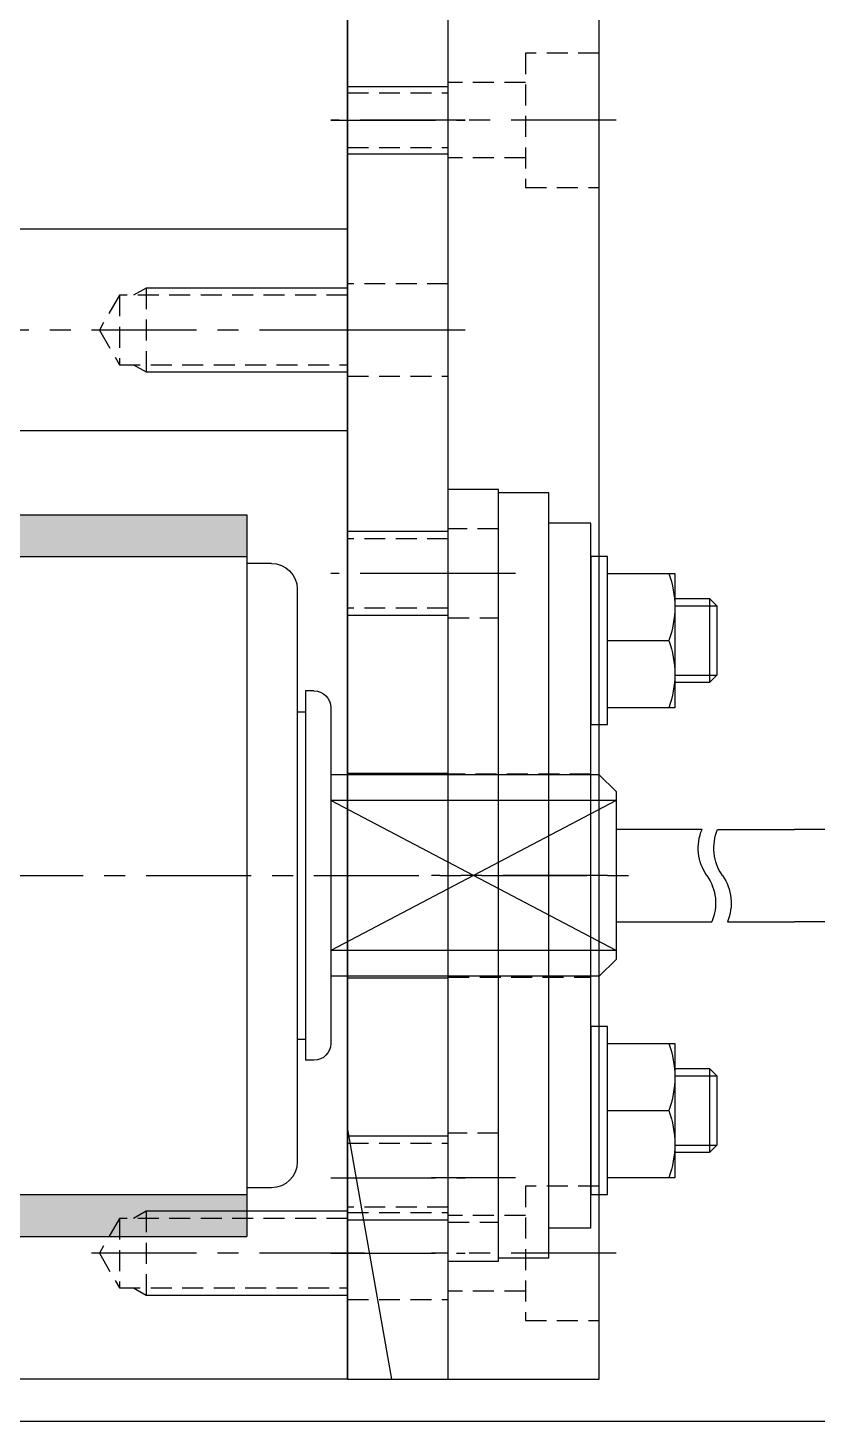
# Model space of a CAD drawing. Header units: inches. Extents: x 0 to 77285, y -118 to 40065.
# Drawn here: x 13327.1 to 13374.1, y 23035.6 to 23118.6 of the extents above; entities that cross this region are included whole.
import ezdxf

# ---------------------------------------------------------------- set-up
doc = ezdxf.new("R2010")
doc.units = ezdxf.units.IN
doc.header["$LTSCALE"] = 5
doc.header["$MEASUREMENT"] = 0
doc.linetypes.add('CENTER', pattern=[2, 1.25, -0.25, 0.25, -0.25])
doc.linetypes.add('HIDDEN', pattern=[0.375, 0.25, -0.125])
for name, color, linetype in [('11', 1, 'CENTER'), ('22', 2, 'HIDDEN'), ('4', 4, 'Continuous'), ('55', 5, 'Continuous'), ('77', 40, 'HIDDEN'), ('G', 231, 'Continuous'), ('T', 3, 'Continuous')]:
    doc.layers.add(name, color=color, linetype=linetype)

# ---------------------------------------------------------------- blocks, each defined once
blk = doc.blocks.new('A$C9b97bfdd')
h = blk.add_hatch(color=256)
h.dxf.hatch_style = 1
h.paths.add_polyline_path([(355, 21.5), (0, 21.5), (0, 19), (355, 19)])
h.paths.add_polyline_path([(355, -19), (0, -19), (0, -21.5), (355, -21.5)])
for p, q in [((0, 21.5), (0, -21.5)), ((355, 21.5), (0, 21.5)), ((-1.46, 18.6), (0, 18.6)), ((355, 19), (0, 19)), ((-3, 17.06), (-3, -17.06)), ((-4, 11), (-3.5, 11)), ((-3.5, 11), (-3.5, -11)), ((-5, 10), (-5, -10)), ((-3, 9.75), (-3.5, 9.75)), ((-22, 5), (-21, 6)), ((-21, 6), (-5, 6)), ((-22, 5), (-22, -5)), ((-22, 4.472), (-5, 4.472)), ((-22, -4.472), (-5, 4.472)), ((-22, 4.472), (-5, -4.472)), ((-40.504, 2.75), (-32.642, 2.75)), ((-28.056, 2.75), (-32.642, 2.75)), ((-27.128, 2.75), (-22, 2.75)), ((-40.504, -2.75), (-32.642, -2.75)), ((-28.636, -2.75), (-32.642, -2.75)), ((-22, -2.75), (-27.708, -2.75)), ((-22, -4.472), (-5, -4.472)), ((-22, -5), (-21, -6)), ((-21, -6), (-5, -6)), ((-3, -9.75), (-3.5, -9.75)), ((-4, -11), (-3.5, -11)), ((-1.46, -18.6), (0, -18.6)), ((355, -19), (0, -19)), ((355, -21.5), (0, -21.5))]:
    blk.add_line(p, q)
for centre, radius, start, end in [((-1.46, 17.06), 1.54, 90, 180), ((-4, 10), 1, 90, 180), ((-30.677, 1.636), 2.848, 324.94441, 23.02674), ((-29.749, 1.636), 2.848, 324.94441, 23.02674), ((-26.014, -1.636), 2.848, 144.94441, 203.02674), ((-25.086, -1.636), 2.848, 144.94441, 203.02674), ((-4, -10), 1, 180, 270), ((-1.46, -17.06), 1.54, 180, 270)]:
    blk.add_arc(centre, radius, start, end)
at = {"layer": '11'}
blk.add_line((376, 0), (-23, 0), dxfattribs=at)
blk = doc.blocks.new('A$Cf2b6a52b')
for p, q in [((-30, 0), (-30, 6)), ((-30, 6), (255, 6)), ((-6.1, 0), (-6.1, 6)), ((6.1, 0), (6.1, 6)), ((-30, 0), (255, 0))]:
    blk.add_line(p, q)
at = {"layer": '11'}
for p, q in [((0, -2), (0, 8)), ((-22.5, -1), (-22.5, 7)), ((-22.5, -1), (-22.5, 7)), ((-18, -1), (-18, 7)), ((18, 7), (18, -1)), ((32.5, 7), (32.5, -1)), ((45, 7, 0), (45, -1, 0)), ((45, -1), (45, 7))]:
    blk.add_line(p, q, dxfattribs=at)
at = {"layer": '22'}
for p, q in [((-20.067, 0), (-20.067, 6)), ((-15.933, 0), (-15.933, 6)), ((15.933, 6), (15.933, 0)), ((20.067, 6), (20.067, 0)), ((29.75, 0), (29.75, 6)), ((35.25, 6), (35.25, 0)), ((43.379, 0), (43.379, 6)), ((46.621, 0), (46.621, 6))]:
    blk.add_line(p, q, dxfattribs=at)
at = {"layer": '77'}
for p, q in [((-25.25, 0), (-25.25, 6)), ((-19.75, 6), (-19.75, 0))]:
    blk.add_line(p, q, dxfattribs=at)
at = {"layer": 'T'}
for p, q in [((-20.5, 0), (-20.5, 6)), ((-15.5, 0), (-15.5, 6)), ((15.5, 6), (15.5, 0)), ((20.5, 6), (20.5, 0)), ((43, 0), (43, 6)), ((47, 0), (47, 6))]:
    blk.add_line(p, q, dxfattribs=at)
blk = doc.blocks.new('A$C284e43e4')
for p, q in [((-9, -142.5), (-9, 142.5)), ((0, -142.5), (0, 142.5)), ((6, -127.5), (6, 127.5)), ((3.355, -142.5), (6, -127.5)), ((3.355, -142.5), (-9, -142.5))]:
    blk.add_line(p, q)
at = {"layer": '11'}
for p, q in [((-10, -67.5, 0), (1, -67.5, 0)), ((-10, -135), (1, -135))]:
    blk.add_line(p, q, dxfattribs=at)
at = {"layer": '22'}
for p, q in [((-9, -63.5, 0), (-4.6, -63.5, 0)), ((-4.6, -63.5, 0), (-4.6, -71.5, 0)), ((-4.6, -65.25, 0), (0, -65.25, 0)), ((-4.6, -69.75, 0), (0, -69.75, 0)), ((-4.6, -71.5, 0), (-9, -71.5, 0)), ((-9, -131), (-4.6, -131)), ((-4.6, -131), (-4.6, -139)), ((-4.6, -132.75), (0, -132.75)), ((-4.6, -137.25), (0, -137.25)), ((-4.6, -139), (-9, -139))]:
    blk.add_line(p, q, dxfattribs=at)
blk = doc.blocks.new('A$C8ed1b21d')
for p, q in [((0, 0), (0, -285)), ((0, -285), (367, -285))]:
    blk.add_line(p, q)
at = {"layer": '11'}
blk.add_line((-1, -277.5), (15.793, -277.5), dxfattribs=at)
at = {"layer": '22'}
for p, q in [((0, -275.433), (13.6, -275.433)), ((12, -275), (12, -280)), ((13.6, -275.433), (14.793, -277.5)), ((13.6, -275.433), (13.6, -279.567)), ((14.793, -277.5), (13.6, -279.567)), ((13.6, -279.567), (0, -279.567))]:
    blk.add_line(p, q, dxfattribs=at)
at = {"layer": 'T'}
for p, q in [((0, -275), (12, -275)), ((12, -275), (12.75, -275.433)), ((12.75, -279.567), (12, -280)), ((12, -280), (0, -280))]:
    blk.add_line(p, q, dxfattribs=at)
blk = doc.blocks.new('A$Cb8b4a96a')
for p, q in [((0, -6), (0, 6)), ((0, 6), (367, 6)), ((0, -6), (367, -6))]:
    blk.add_line(p, q)
at = {"layer": '11'}
blk.add_line((-1, 0), (368, 0), dxfattribs=at)
at = {"layer": '22'}
for p, q in [((12, 2.5), (12, -2.5)), ((0, 2.067), (13.6, 2.067)), ((13.6, 2.067), (14.793, 0)), ((13.6, 2.067), (13.6, -2.067)), ((14.793, 0), (13.6, -2.067)), ((13.6, -2.067), (0, -2.067))]:
    blk.add_line(p, q, dxfattribs=at)
at = {"layer": 'T'}
for p, q in [((0, 2.5), (12, 2.5)), ((12, 2.5), (12.75, 2.067)), ((12.75, -2.067), (12, -2.5)), ((12, -2.5), (0, -2.5))]:
    blk.add_line(p, q, dxfattribs=at)
blk = doc.blocks.new('A$C9632139dE')
for p, q in [((-5, -3), (-5, 0)), ((41, 0), (-5, 0)), ((41, -3), (41, 0)), ((41, -3), (-5, -3)), ((-4.8, -6), (-4.8, -3)), ((40.8, -6), (40.8, -3)), ((40.8, -6), (-4.8, -6)), ((-3, -8.5), (-3, -6)), ((39, -8.5), (39, -6)), ((39, -8.5), (-3, -8.5)), ((-1, -9.5), (-1, -8.5)), ((-1, -8.5), (9, -8.5)), ((9, -8.5), (9, -9.5)), ((27, -9.5), (27, -8.5)), ((27, -8.5), (37, -8.5)), ((37, -8.5), (37, -9.5)), ((9, -9.5), (-1, -9.5)), ((0, -9.5), (0, -13.5)), ((8, -9.5), (0, -9.5)), ((4, -9.5), (4, -13.143)), ((8, -13.5), (8, -9.5)), ((37, -9.5), (27, -9.5)), ((28, -9.5), (28, -13.5)), ((36, -9.5), (28, -9.5)), ((32, -9.5), (32, -13.143)), ((36, -13.5), (36, -9.5)), ((0, -13.5), (8, -13.5)), ((1.5, -13.5), (1.5, -15.567)), ((6.5, -15.567), (6.5, -13.5)), ((28, -13.5), (36, -13.5)), ((29.5, -13.5), (29.5, -15.567)), ((34.5, -15.567), (34.5, -13.5)), ((1.5, -15.567), (1.933, -16)), ((1.5, -15.567), (6.5, -15.567)), ((6.067, -16), (6.5, -15.567)), ((29.5, -15.567), (29.933, -16)), ((29.5, -15.567), (34.5, -15.567)), ((34.067, -16), (34.5, -15.567)), ((1.933, -16), (6.067, -16)), ((29.933, -16), (34.067, -16))]:
    blk.add_line(p, q)
for centre in [(2, -7.723), (6, -7.723), (30, -7.723), (34, -7.723)]:
    blk.add_arc(centre, 5.777, 249.74384, 290.25616)
at = {"layer": '11'}
for p, q in [((0, -4), (0, 1)), ((18, -9.5), (18, 1)), ((36, -4), (36, 1))]:
    blk.add_line(p, q, dxfattribs=at)
at = {"layer": '22'}
for p, q in [((11.95, -8.5), (11.95, 0)), ((24.05, 0), (24.05, -8.5)), ((-2.65, -3), (-2.65, 0)), ((2.65, 0), (2.65, -3)), ((33.35, -3), (33.35, 0)), ((38.65, 0), (38.65, -3))]:
    blk.add_line(p, q, dxfattribs=at)
at = {"layer": 'T'}
for p, q in [((1.933, -13.5), (1.933, -16)), ((6.067, -13.5), (6.067, -16)), ((29.933, -13.5), (29.933, -16)), ((34.067, -13.5), (34.067, -16))]:
    blk.add_line(p, q, dxfattribs=at)
blk = doc.blocks.new('A$C740f11e8')
for name, p in [('A$C8ed1b21d', (-183.5, 142.5)), ('A$Cb8b4a96a', (-183.5, -80))]:
    blk.add_blockref(name, p)
at = {"rotation": 90}
blk.add_blockref('A$Cf2b6a52b', (-183.5, -112.5), dxfattribs=at)
at = {"layer": '4', "rotation": 270}
blk.add_blockref('A$C9632139dE', (-189.5, -94.5), dxfattribs=at)
at = {"layer": '55'}
blk.add_blockref('A$C9b97bfdd', (-177.5, -112.5), dxfattribs=at)
at = {"layer": 'G'}
blk.add_blockref('A$C284e43e4', (-189.5, 0), dxfattribs=at)
blk = doc.blocks.new('A$Ca5de7116')
blk.add_blockref('A$C740f11e8', (0, 0))
blk = doc.blocks.new('A$C02c58088')
blk.add_line((145, 282), (145, 8342))

msp = doc.modelspace()

# ---------------------------------------------------------------- block references
at = {"rotation": 270}
msp.add_blockref('A$C02c58088', (12552.6497809, 23180.55047629), dxfattribs=at)
at = {"xscale": -1}
msp.add_blockref('A$Ca5de7116', (13162.6497809, 23180.55047629, 0), dxfattribs=at)

doc.saveas('drawing.dxf')
